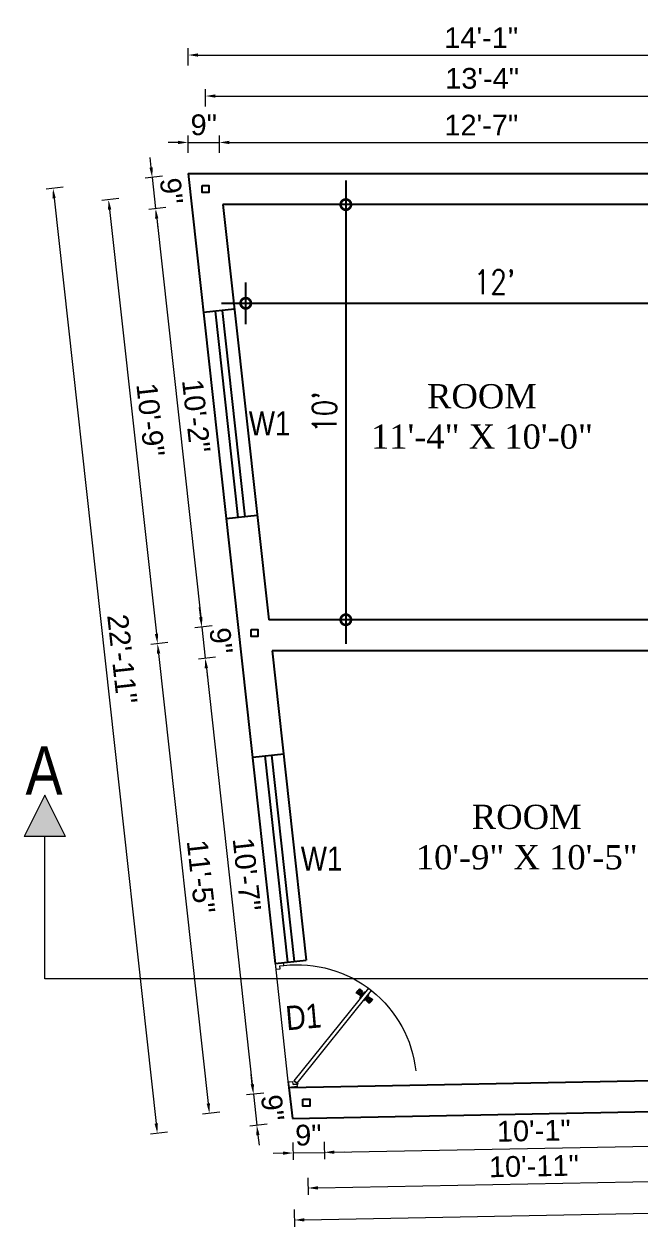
# Model space of a CAD drawing. Header units: inches. Extents: x 392906 to 410488, y -52747 to -40742.
# Drawn here: x 399157.9 to 399336.1, y -51103.8 to -50756.1 of the extents above; entities that cross this region are included whole.
import ezdxf

# ---------------------------------------------------------------- set-up
doc = ezdxf.new("R2010")
doc.units = ezdxf.units.IN
doc.header["$LTSCALE"] = 2
doc.header["$MEASUREMENT"] = 0
doc.header["$PDMODE"] = 34
doc.layers.get('0').update_dxf_attribs({"linetype": 'CONTINUOUS'})
doc.layers.get('DEFPOINTS').update_dxf_attribs({"color": 141, "linetype": 'CONTINUOUS'})
for name, color, linetype, lineweight in [('DOOR & WIN', 1, 'CONTINUOUS', 25), ('PUERTAS', 7, 'CONTINUOUS', 9), ('steps', 253, 'CONTINUOUS', 20)]:
    doc.layers.add(name, color=color, linetype=linetype, lineweight=lineweight)
doc.styles.add('Lettring Text', font='arial.ttf')
doc.styles.add('ROMANS', font='Romans.shx', dxfattribs={"width": 0.8})
doc.styles.get("Standard").update_dxf_attribs({"font": 'ARIALN.TTF'})
doc.dimstyles.new('8 SCALE', dxfattribs={"dimscale": 0, "dimtxt": 7, "dimasz": 6, "dimexe": 6, "dimexo": 2, "dimgap": 2, "dimtad": 1, "dimdec": 0, "dimzin": 0, "dimdsep": 46, "dimlunit": 4, "dimtxsty": 'ROMANS', "dimblk": 'DOTSMALL', "dimcen": 0, "dimdle": 7, "dimclrd": 8, "dimclre": 8, "dimclrt": 3, "dimadec": 0, "dimazin": 0, "dimtfac": 1, "dimtdec": 0, "dimtofl": 0, "dimtmove": 2, "dimatfit": 3, "dimfxl": 6, "dimfxlon": 1, "dimtolj": 1, "dimtzin": 0, "dimarcsym": 0})
doc.dimstyles.new('Copy of Standard', dxfattribs={"dimtxt": 6, "dimasz": 2.875, "dimexe": 2, "dimexo": 4, "dimgap": 2, "dimtad": 1, "dimdec": 0, "dimrnd": 1, "dimzin": 0, "dimdsep": 46, "dimlunit": 4, "dimtxsty": 'Lettring Text', "dimcen": 0.1, "dimclrd": 7, "dimclre": 7, "dimclrt": 7, "dimazin": 0, "dimtfac": 0.645, "dimtdec": 0, "dimtmove": 1, "dimatfit": 0, "dimfxl": 3, "dimfxlon": 1, "dimtfillclr": 256, "dimtolj": 1, "dimtzin": 0, "dimlwd": -1, "dimlwe": -1, "dimarcsym": 2})

# ---------------------------------------------------------------- blocks, each defined once
blk = doc.blocks.new('3ft')
at = {"layer": 'PUERTAS', "color": 6}
for p, q in [((1.01, 2.52), (25.23, 26.74)), ((26.05, 25.92), (1.77, 1.64)), ((26.05, 25.92), (25.23, 26.74)), ((0, 2.4), (0, 0)), ((0.72, 2.4), (0, 2.4)), ((1.6, 0), (0, 0)), ((0.72, 1.52), (0.72, 2.44)), ((0.8, 1.52), (0.72, 1.52)), ((0.8, 1.52), (0.8, 2.41)), ((0.8, 1.2), (0.8, 1.52)), ((1.6, 1.2), (0.8, 1.2)), ((1.57, 1.84), (0.94, 2.47)), ((1.63, 1.89), (0.97, 2.55)), ((1.63, 1.89), (1.57, 1.84)), ((1.77, 1.64), (1.57, 1.84)), ((1.6, 0), (1.6, 1.2)), ((34.4, 0), (34.4, 1.2)), ((34.4, 1.2), (35.2, 1.2)), ((34.4, 0), (36, 0)), ((35.2, 1.2), (35.2, 2.4)), ((35.2, 2.4), (36, 2.4)), ((36, 0), (36, 2.4))]:
    blk.add_line(p, q, dxfattribs=at)
at = {"layer": 'PUERTAS', "color": 8}
for p, q in [((22.57, 24.94), (21.65, 25.68)), ((22.63, 24.99), (21.69, 25.75)), ((22.74, 25.1), (21.84, 25.9)), ((22.13, 26.28), (21.98, 26.13)), ((22.88, 25.24), (22.01, 26.06)), ((22.13, 26.28), (22.27, 26.42)), ((22.29, 26.41), (22.27, 26.42)), ((23.16, 25.52), (22.34, 26.39)), ((23.3, 25.66), (22.5, 26.56)), ((23.41, 25.77), (22.65, 26.71)), ((22.69, 24.32), (23.02, 24.83)), ((23.46, 25.83), (22.72, 26.75)), ((22.95, 24.96), (22.84, 25.07)), ((22.98, 24.99), (22.86, 25.1)), ((23.03, 25.04), (22.91, 25.15)), ((22.91, 24.53), (23.1, 24.91)), ((23.11, 25.12), (22.99, 25.23)), ((23.13, 24.76), (23.18, 24.99)), ((23.28, 25.3), (23.17, 25.41)), ((23.36, 25.37), (23.25, 25.49)), ((23.31, 24.94), (23.28, 25.08)), ((23.41, 25.43), (23.3, 25.54)), ((23.46, 25.09), (23.32, 25.13)), ((23.44, 25.45), (23.33, 25.56)), ((23.64, 25.27), (23.41, 25.22)), ((23.87, 25.49), (23.49, 25.3)), ((24.08, 25.71), (23.57, 25.38)), ((24.8, 24.56), (24.61, 24.18)), ((25.02, 24.77), (24.68, 24.26)), ((23.63, 23.38), (24.14, 23.72)), ((23.84, 23.6), (24.22, 23.79)), ((24.07, 23.82), (24.3, 23.88)), ((24.25, 24), (24.39, 23.97)), ((24.25, 23.26), (24.99, 22.34)), ((24.27, 23.64), (24.38, 23.53)), ((24.3, 23.67), (24.41, 23.56)), ((24.3, 23.32), (25.06, 22.38)), ((24.35, 23.72), (24.46, 23.61)), ((24.4, 24.15), (24.43, 24.01)), ((24.41, 23.43), (25.2, 22.53)), ((24.43, 23.8), (24.54, 23.69)), ((24.58, 24.33), (24.52, 24.1)), ((24.55, 23.57), (25.37, 22.7)), ((24.6, 23.97), (24.72, 23.86)), ((24.68, 24.05), (24.79, 23.94)), ((24.73, 24.1), (24.85, 23.99)), ((24.76, 24.13), (24.87, 24.02)), ((24.83, 23.85), (25.7, 23.03)), ((24.97, 23.99), (25.87, 23.2)), ((25.08, 24.1), (26.02, 23.34)), ((25.14, 24.15), (26.06, 23.41)), ((25.58, 22.82), (25.43, 22.67)), ((25.58, 22.82), (25.73, 22.97)), ((25.72, 22.98), (25.73, 22.97)), ((0, 0), (36, 0))]:
    blk.add_line(p, q, dxfattribs=at)
at = {"layer": 'PUERTAS', "color": 1}
for p, q in [((21.67, 25.73), (22.17, 26.23)), ((22.49, 24.95), (21.67, 25.61)), ((21.7, 25.82), (22.14, 26.26)), ((21.73, 25.79), (21.7, 25.82)), ((22.58, 26.7), (22.14, 26.26)), ((22.67, 26.73), (22.17, 26.23)), ((22.61, 26.67), (22.58, 26.7)), ((22.6, 24.96), (23.02, 25.38)), ((22.61, 24.25), (22.92, 24.72)), ((22.7, 25.07), (22.71, 25.06)), ((23.45, 25.91), (22.79, 26.73)), ((22.82, 25.06), (23.08, 25.32)), ((22.94, 24.95), (22.83, 25.07)), ((22.92, 24.72), (22.92, 24.72)), ((22.93, 24.94), (23.19, 25.21)), ((22.93, 24.84), (22.93, 24.83)), ((23.44, 25.81), (23.02, 25.38)), ((23.34, 25.58), (23.08, 25.32)), ((23.46, 25.47), (23.19, 25.21)), ((23.33, 25.7), (23.34, 25.69)), ((23.45, 25.46), (23.33, 25.57)), ((23.57, 25.47), (23.57, 25.47)), ((24.15, 25.79), (23.68, 25.48)), ((23.68, 25.48), (23.68, 25.48)), ((24.27, 25.78), (24.26, 25.79)), ((24.79, 24.38), (24.78, 24.37)), ((25.1, 24.84), (24.79, 24.38)), ((25.09, 24.96), (25.1, 24.95)), ((22.62, 24.13), (22.61, 24.14)), ((23.44, 23.31), (23.45, 23.3)), ((23.56, 23.3), (24.03, 23.61)), ((24.03, 23.61), (24.03, 23.62)), ((24.14, 23.62), (24.14, 23.62)), ((24.25, 23.62), (24.51, 23.89)), ((24.26, 23.29), (24.69, 23.71)), ((24.26, 23.63), (24.37, 23.52)), ((24.26, 23.18), (24.92, 22.37)), ((24.37, 23.52), (24.63, 23.77)), ((24.37, 23.4), (24.37, 23.4)), ((24.78, 24.15), (24.51, 23.89)), ((24.89, 24.03), (24.63, 23.77)), ((25.11, 24.14), (24.69, 23.71)), ((24.77, 24.14), (24.88, 24.03)), ((24.78, 24.26), (24.78, 24.26)), ((25, 24.03), (25, 24.03)), ((25.04, 22.36), (25.54, 22.86)), ((25.1, 22.42), (25.13, 22.39)), ((25.13, 22.39), (25.57, 22.83)), ((25.22, 24.14), (26.03, 23.48)), ((26.04, 23.37), (25.54, 22.86)), ((26.01, 23.27), (25.57, 22.83)), ((25.98, 23.3), (26.01, 23.27))]:
    blk.add_line(p, q, dxfattribs=at)
at = {"layer": 'PUERTAS', "color": 2}
for p, q in [((21.99, 26.11), (21.98, 26.13)), ((25.42, 22.68), (25.43, 22.67))]:
    blk.add_line(p, q, dxfattribs=at)
at = {"layer": 'PUERTAS', "color": 6}
for radius in [0.155, 0.0752]:
    blk.add_circle((0.82, 2.56), radius, dxfattribs=at)
blk.add_arc((0.82, 2.56), 34.38, 359.7285, 90.0333, dxfattribs=at)
at = {"layer": 'PUERTAS', "color": 1}
for centre, start, end in [((22.54, 25.01), 231.0764, 315), ((22.73, 26.68), 38.9236, 135), ((22.77, 25.12), 225, 315), ((22.99, 24.89), 135, 219.7428), ((22.87, 24.78), 315, 39.7428), ((23.28, 25.63), 315, 45), ((23.39, 25.86), 315, 38.9236), ((23.51, 25.41), 50.2572, 135), ((23.62, 25.53), 230.2572, 315), ((24.2, 25.73), 45, 135), ((24.84, 24.31), 135, 219.7428), ((25.04, 24.89), 315, 45), ((22.67, 24.2), 135, 225), ((23.51, 23.36), 225, 315), ((24.09, 23.56), 50.2572, 135), ((24.2, 23.68), 230.2572, 315), ((24.32, 23.23), 135, 218.9236), ((24.42, 23.46), 135, 225), ((24.72, 24.21), 315, 39.7428), ((24.94, 23.98), 45, 135), ((24.98, 22.42), 218.9236, 315), ((25.17, 24.08), 51.0764, 135), ((25.98, 23.42), 315, 51.0764)]:
    blk.add_arc(centre, 0.08, start, end, dxfattribs=at)
blk = doc.blocks.new('*U199')
at = {"color": 3, "xscale": -1}
blk.add_blockref('3ft', (42, 0), dxfattribs=at)
blk = doc.blocks.new('*D1077')
at = {"layer": 'DEFPOINTS', "color": 0, "ltscale": 0.5, "transparency": 16777216}
for p in [(399205.27, -50799.29), (399195.9, -50809.44), (399206.27, -50808.29)]:
    blk.add_point(p, dxfattribs=at)
at = {"layer": 'steps', "color": 7, "ltscale": 0.5, "transparency": 16777216}
for p, q in [((399194.59, -50797.58), (399194.28, -50794.72)), ((399197.89, -50800.11), (399192.92, -50800.66)), ((399194.91, -50800.44), (399195.9, -50809.44)), ((399198.88, -50809.11), (399193.91, -50809.66)), ((399196.22, -50812.29), (399196.53, -50815.15))]:
    blk.add_line(p, q, dxfattribs=at)
for points in [[(399195.07, -50797.53), (399194.12, -50797.63), (399194.91, -50800.44)], [(399196.69, -50812.24), (399195.74, -50812.35), (399195.9, -50809.44)]]:
    blk.add_solid(points, dxfattribs=at)
at = {"layer": 'steps', "color": 7, "ltscale": 0.5, "transparency": 16777216, "insert": (399200.44, -50804.38), "char_height": 6, "attachment_point": 5, "rotation": 276.296, "style": 'Lettring Text'}
blk.add_mtext('\\A1;9"', dxfattribs=at)
blk = doc.blocks.new('*D1078')
at = {"layer": 'DEFPOINTS', "color": 0, "ltscale": 0.5, "transparency": 16777216}
for p in [(399206.27, -50808.29), (399209.25, -50930.42), (399228.56, -50928.29)]:
    blk.add_point(p, dxfattribs=at)
at = {"layer": 'steps', "color": 7, "ltscale": 0.5, "transparency": 16777216}
for p, q in [((399198.88, -50809.11), (399193.91, -50809.66)), ((399196.22, -50812.29), (399208.94, -50927.57)), ((399212.23, -50930.09), (399207.26, -50930.64))]:
    blk.add_line(p, q, dxfattribs=at)
for points in [[(399196.69, -50812.24), (399195.74, -50812.35), (399195.9, -50809.44)], [(399209.41, -50927.51), (399208.46, -50927.62), (399209.25, -50930.42)]]:
    blk.add_solid(points, dxfattribs=at)
at = {"layer": 'steps', "color": 7, "ltscale": 0.5, "transparency": 16777216, "insert": (399207.61, -50869.37), "char_height": 6, "attachment_point": 5, "rotation": 276.296, "style": 'Lettring Text'}
blk.add_mtext('\\A1;10\'-2"', dxfattribs=at)
blk = doc.blocks.new('*D1079')
at = {"layer": 'DEFPOINTS', "color": 0, "ltscale": 0.5, "transparency": 16777216}
for p in [(399228.56, -50928.29), (399229.55, -50937.29), (399210.24, -50939.42)]:
    blk.add_point(p, dxfattribs=at)
at = {"layer": 'steps', "color": 7, "ltscale": 0.5, "transparency": 16777216}
for p, q in [((399208.94, -50927.57), (399208.62, -50924.71)), ((399212.23, -50930.09), (399207.26, -50930.64)), ((399209.25, -50930.42), (399210.24, -50939.42)), ((399213.23, -50939.09), (399208.26, -50939.64)), ((399210.56, -50942.28), (399210.87, -50945.14))]:
    blk.add_line(p, q, dxfattribs=at)
for points in [[(399209.41, -50927.51), (399208.46, -50927.62), (399209.25, -50930.42)], [(399211.03, -50942.23), (399210.08, -50942.33), (399210.24, -50939.42)]]:
    blk.add_solid(points, dxfattribs=at)
at = {"layer": 'steps', "color": 7, "ltscale": 0.5, "transparency": 16777216, "insert": (399214.78, -50934.37), "char_height": 6, "attachment_point": 5, "rotation": 276.296, "style": 'Lettring Text'}
blk.add_mtext('\\A1;9"', dxfattribs=at)
blk = doc.blocks.new('*D1080')
at = {"layer": 'DEFPOINTS', "color": 0, "ltscale": 0.5, "transparency": 16777216}
for p in [(399229.55, -50937.29), (399224.15, -51065.43), (399243.46, -51063.3)]:
    blk.add_point(p, dxfattribs=at)
at = {"layer": 'steps', "color": 7, "ltscale": 0.5, "transparency": 16777216}
for p, q in [((399213.23, -50939.09), (399208.26, -50939.64)), ((399210.56, -50942.28), (399223.83, -51062.58)), ((399227.13, -51065.11), (399222.16, -51065.65))]:
    blk.add_line(p, q, dxfattribs=at)
for points in [[(399211.03, -50942.23), (399210.08, -50942.33), (399210.24, -50939.42)], [(399224.31, -51062.52), (399223.35, -51062.63), (399224.15, -51065.43)]]:
    blk.add_solid(points, dxfattribs=at)
at = {"layer": 'steps', "color": 7, "ltscale": 0.5, "transparency": 16777216, "insert": (399222.23, -51001.87), "char_height": 6, "attachment_point": 5, "rotation": 276.296, "style": 'Lettring Text'}
blk.add_mtext('\\A1;10\'-7"', dxfattribs=at)
blk = doc.blocks.new('*D1081')
at = {"layer": 'DEFPOINTS', "color": 0, "ltscale": 0.5, "transparency": 16777216}
for p in [(399243.46, -51063.3), (399244.45, -51072.29), (399225.14, -51074.42)]:
    blk.add_point(p, dxfattribs=at)
at = {"layer": 'steps', "color": 7, "ltscale": 0.5, "transparency": 16777216}
for p, q in [((399223.83, -51062.58), (399223.52, -51059.72)), ((399227.13, -51065.11), (399222.16, -51065.65)), ((399224.15, -51065.43), (399225.14, -51074.42)), ((399228.12, -51074.09), (399223.15, -51074.64)), ((399225.45, -51077.27), (399225.77, -51080.13))]:
    blk.add_line(p, q, dxfattribs=at)
for points in [[(399224.31, -51062.52), (399223.35, -51062.63), (399224.15, -51065.43)], [(399225.93, -51077.22), (399224.98, -51077.33), (399225.14, -51074.42)]]:
    blk.add_solid(points, dxfattribs=at)
at = {"layer": 'steps', "color": 7, "ltscale": 0.5, "transparency": 16777216, "insert": (399229.67, -51069.37), "char_height": 6, "attachment_point": 5, "rotation": 276.296, "style": 'Lettring Text'}
blk.add_mtext('\\A1;9"', dxfattribs=at)
blk = doc.blocks.new('*D1055')
at = {"layer": 'DEFPOINTS', "color": 0, "ltscale": 0.5, "transparency": 16777216}
for p in [(399210.3, -50803.79), (399224.46, -50932.11), (399196.45, -50935.2)]:
    blk.add_point(p, dxfattribs=at)
at = {"layer": 'steps', "color": 7, "ltscale": 0.5, "transparency": 16777216}
for p, q in [((399185.28, -50806.55), (399180.31, -50807.1)), ((399182.61, -50809.74), (399196.14, -50932.35)), ((399199.44, -50934.87), (399194.47, -50935.42))]:
    blk.add_line(p, q, dxfattribs=at)
for points in [[(399183.09, -50809.69), (399182.13, -50809.79), (399182.3, -50806.88)], [(399196.61, -50932.29), (399195.66, -50932.4), (399196.45, -50935.2)]]:
    blk.add_solid(points, dxfattribs=at)
at = {"layer": 'steps', "color": 7, "ltscale": 0.5, "transparency": 16777216, "insert": (399194.41, -50870.49), "char_height": 6, "attachment_point": 5, "rotation": 276.296, "style": 'Lettring Text'}
blk.add_mtext('\\A1;10\'-9"', dxfattribs=at)
blk = doc.blocks.new('*D1056')
at = {"layer": 'DEFPOINTS', "color": 0, "ltscale": 0.5, "transparency": 16777216}
for p in [(399224.46, -50932.11), (399239.44, -51067.88), (399211.43, -51070.97)]:
    blk.add_point(p, dxfattribs=at)
at = {"layer": 'steps', "color": 7, "ltscale": 0.5, "transparency": 16777216}
for p, q in [((399199.44, -50934.87), (399194.47, -50935.42)), ((399196.77, -50938.06), (399211.12, -51068.11)), ((399214.41, -51070.64), (399209.45, -51071.19))]:
    blk.add_line(p, q, dxfattribs=at)
for points in [[(399197.25, -50938.01), (399196.29, -50938.11), (399196.45, -50935.2)], [(399211.59, -51068.06), (399210.64, -51068.17), (399211.43, -51070.97)]]:
    blk.add_solid(points, dxfattribs=at)
at = {"layer": 'steps', "color": 7, "ltscale": 0.5, "transparency": 16777216, "insert": (399208.98, -51002.53), "char_height": 6, "attachment_point": 5, "rotation": 276.296, "style": 'Lettring Text'}
blk.add_mtext('\\A1;11\'-5"', dxfattribs=at)
blk = doc.blocks.new('*D1057')
at = {"layer": 'DEFPOINTS', "color": 0, "ltscale": 0.5, "transparency": 16777216}
for p in [(399205.27, -50799.29), (399235.41, -51072.46), (399196.39, -51076.77)]:
    blk.add_point(p, dxfattribs=at)
at = {"layer": 'steps', "color": 7, "ltscale": 0.5, "transparency": 16777216}
for p, q in [((399169.23, -50803.27), (399164.26, -50803.82)), ((399166.57, -50806.46), (399196.07, -51073.91)), ((399199.37, -51076.44), (399194.4, -51076.99))]:
    blk.add_line(p, q, dxfattribs=at)
for points in [[(399167.04, -50806.4), (399166.09, -50806.51), (399166.25, -50803.6)], [(399196.55, -51073.86), (399195.6, -51073.96), (399196.39, -51076.77)]]:
    blk.add_solid(points, dxfattribs=at)
at = {"layer": 'steps', "color": 7, "ltscale": 0.5, "transparency": 16777216, "insert": (399186.3, -50939.63), "char_height": 6, "attachment_point": 5, "rotation": 276.296, "style": 'Lettring Text'}
blk.add_mtext('\\A1;22\'-11"', dxfattribs=at)
blk = doc.blocks.new('*D1058')
at = {"layer": 'DEFPOINTS', "color": 0, "ltscale": 0.5, "transparency": 16777216}
for p in [(399235.41, -51072.46), (399244.45, -51072.29), (399244.64, -51082.24)]:
    blk.add_point(p, dxfattribs=at)
at = {"layer": 'steps', "color": 7, "ltscale": 0.5, "transparency": 16777216}
for p, q in [((399235.55, -51079.42), (399235.64, -51084.42)), ((399244.58, -51079.24), (399244.68, -51084.24)), ((399232.73, -51082.47), (399229.86, -51082.53)), ((399235.61, -51082.42), (399244.64, -51082.24)), ((399247.52, -51082.19), (399250.39, -51082.13))]:
    blk.add_line(p, q, dxfattribs=at)
for points in [[(399232.72, -51082), (399232.74, -51082.95), (399235.61, -51082.42)], [(399247.51, -51081.71), (399247.53, -51082.67), (399244.64, -51082.24)]]:
    blk.add_solid(points, dxfattribs=at)
at = {"layer": 'steps', "color": 7, "ltscale": 0.5, "transparency": 16777216, "insert": (399240.03, -51077.27), "char_height": 6, "attachment_point": 5, "rotation": 1.1097, "style": 'Lettring Text'}
blk.add_mtext('\\A1;9"', dxfattribs=at)
blk = doc.blocks.new('*D1071')
at = {"layer": 'DEFPOINTS', "color": 0, "ltscale": 0.5, "transparency": 16777216}
for p in [(399365.66, -51069.94), (399244.45, -51072.29), (399365.85, -51079.9)]:
    blk.add_point(p, dxfattribs=at)
at = {"layer": 'steps', "color": 7, "ltscale": 0.5, "transparency": 16777216}
for p, q in [((399365.79, -51076.9), (399365.89, -51081.9)), ((399244.58, -51079.24), (399244.68, -51084.24)), ((399247.52, -51082.19), (399362.98, -51079.95))]:
    blk.add_line(p, q, dxfattribs=at)
for points in [[(399362.97, -51079.47), (399362.99, -51080.43), (399365.85, -51079.9)], [(399247.51, -51081.71), (399247.53, -51082.67), (399244.64, -51082.24)]]:
    blk.add_solid(points, dxfattribs=at)
at = {"layer": 'steps', "color": 7, "ltscale": 0.5, "transparency": 16777216, "insert": (399305.15, -51076.01), "char_height": 6, "attachment_point": 5, "rotation": 1.1097, "style": 'Lettring Text'}
blk.add_mtext('\\A1;10\'-1"', dxfattribs=at)
blk = doc.blocks.new('*D1087')
at = {"layer": 'DEFPOINTS', "color": 0, "ltscale": 0.5, "transparency": 16777216}
for p in [(399370.16, -51065.35), (399239.44, -51067.88), (399370.64, -51090.03)]:
    blk.add_point(p, dxfattribs=at)
at = {"layer": 'steps', "color": 7, "ltscale": 0.5, "transparency": 16777216}
for p, q in [((399370.58, -51087.03), (399370.67, -51092.03)), ((399239.86, -51089.56), (399239.95, -51094.56)), ((399242.79, -51092.51), (399367.76, -51090.09))]:
    blk.add_line(p, q, dxfattribs=at)
for points in [[(399367.75, -51089.61), (399367.77, -51090.57), (399370.64, -51090.03)], [(399242.78, -51092.03), (399242.8, -51092.99), (399239.91, -51092.56)]]:
    blk.add_solid(points, dxfattribs=at)
at = {"layer": 'steps', "color": 7, "ltscale": 0.5, "transparency": 16777216, "insert": (399305.18, -51086.24), "char_height": 6, "attachment_point": 5, "rotation": 1.1097, "style": 'Lettring Text'}
blk.add_mtext('\\A1;10\'-11"', dxfattribs=at)
blk = doc.blocks.new('*D1090')
at = {"layer": 'DEFPOINTS', "color": 0, "ltscale": 0.5, "transparency": 16777216}
for p in [(399596.66, -51065.46), (399235.41, -51072.46), (399597.23, -51094.8)]:
    blk.add_point(p, dxfattribs=at)
at = {"layer": 'steps', "color": 7, "ltscale": 0.5, "transparency": 16777216}
for p, q in [((399597.17, -51091.81), (399597.26, -51096.8)), ((399238.86, -51101.75), (399594.35, -51094.86)), ((399235.92, -51098.8), (399236.02, -51103.8))]:
    blk.add_line(p, q, dxfattribs=at)
for points in [[(399594.34, -51094.38), (399594.36, -51095.34), (399597.23, -51094.8)], [(399238.85, -51101.27), (399238.87, -51102.23), (399235.98, -51101.8)]]:
    blk.add_solid(points, dxfattribs=at)
at = {"layer": 'steps', "color": 7, "ltscale": 0.5, "transparency": 16777216, "insert": (399416.51, -51093.24), "char_height": 6, "attachment_point": 5, "rotation": 1.1097, "style": 'Lettring Text'}
blk.add_mtext('\\A1;30\'-1"', dxfattribs=at)
blk = doc.blocks.new('*D1049')
at = {"layer": 'DEFPOINTS', "color": 0, "ltscale": 0.5, "transparency": 16777216}
for p in [(399214.33, -50790.32), (399205.27, -50799.29), (399214.33, -50799.29)]:
    blk.add_point(p, dxfattribs=at)
at = {"layer": 'steps', "color": 7, "ltscale": 0.5, "transparency": 16777216}
for p, q in [((399205.27, -50793.32), (399205.27, -50788.32)), ((399214.33, -50793.32), (399214.33, -50788.32)), ((399202.4, -50790.32), (399199.52, -50790.32)), ((399205.27, -50790.32), (399214.33, -50790.32)), ((399217.2, -50790.32), (399220.08, -50790.32))]:
    blk.add_line(p, q, dxfattribs=at)
for points in [[(399202.4, -50789.84), (399202.4, -50790.8), (399205.27, -50790.32)], [(399217.2, -50789.84), (399217.2, -50790.8), (399214.33, -50790.32)]]:
    blk.add_solid(points, dxfattribs=at)
at = {"layer": 'steps', "color": 7, "ltscale": 0.5, "transparency": 16777216, "insert": (399209.8, -50785.26), "char_height": 6, "attachment_point": 5, "style": 'Lettring Text'}
blk.add_mtext('\\A1;9"', dxfattribs=at)
blk = doc.blocks.new('*D1050')
at = {"layer": 'DEFPOINTS', "color": 0, "ltscale": 0.5, "transparency": 16777216}
for p in [(399365.66, -50790.32), (399214.33, -50799.29), (399365.66, -50799.29)]:
    blk.add_point(p, dxfattribs=at)
at = {"layer": 'steps', "color": 7, "ltscale": 0.5, "transparency": 16777216}
for p, q in [((399214.33, -50793.32), (399214.33, -50788.32)), ((399365.66, -50793.32), (399365.66, -50788.32)), ((399217.2, -50790.32), (399362.78, -50790.32))]:
    blk.add_line(p, q, dxfattribs=at)
for points in [[(399217.2, -50789.84), (399217.2, -50790.8), (399214.33, -50790.32)], [(399362.78, -50789.84), (399362.78, -50790.8), (399365.66, -50790.32)]]:
    blk.add_solid(points, dxfattribs=at)
at = {"layer": 'steps', "color": 7, "ltscale": 0.5, "transparency": 16777216, "insert": (399289.99, -50785.31), "char_height": 6, "attachment_point": 5, "style": 'Lettring Text'}
blk.add_mtext('\\A1;12\'-7"', dxfattribs=at)
blk = doc.blocks.new('*D1065')
at = {"layer": 'DEFPOINTS', "color": 0, "ltscale": 0.5, "transparency": 16777216}
for p in [(399370.16, -50776.9), (399210.3, -50803.79), (399370.16, -50803.79)]:
    blk.add_point(p, dxfattribs=at)
at = {"layer": 'steps', "color": 7, "ltscale": 0.5, "transparency": 16777216}
for p, q in [((399210.3, -50779.9), (399210.3, -50774.9)), ((399213.17, -50776.9), (399367.28, -50776.9)), ((399370.16, -50779.9), (399370.16, -50774.9))]:
    blk.add_line(p, q, dxfattribs=at)
for points in [[(399213.17, -50776.42), (399213.17, -50777.38), (399210.3, -50776.9)], [(399367.28, -50776.42), (399367.28, -50777.38), (399370.16, -50776.9)]]:
    blk.add_solid(points, dxfattribs=at)
at = {"layer": 'steps', "color": 7, "ltscale": 0.5, "transparency": 16777216, "insert": (399290.23, -50771.83), "char_height": 6, "attachment_point": 5, "style": 'Lettring Text'}
blk.add_mtext('\\A1;13\'-4"', dxfattribs=at)
blk = doc.blocks.new('*D1068')
at = {"layer": 'DEFPOINTS', "color": 0, "ltscale": 0.5, "transparency": 16777216}
for p in [(399374.66, -50765.05), (399205.27, -50799.29), (399374.66, -50799.29)]:
    blk.add_point(p, dxfattribs=at)
at = {"layer": 'steps', "color": 7, "ltscale": 0.5, "transparency": 16777216}
for p, q in [((399205.27, -50768.05), (399205.27, -50763.05)), ((399374.66, -50768.05), (399374.66, -50763.05)), ((399208.15, -50765.05), (399371.78, -50765.05))]:
    blk.add_line(p, q, dxfattribs=at)
for points in [[(399208.15, -50764.57), (399208.15, -50765.53), (399205.27, -50765.05)], [(399371.78, -50764.57), (399371.78, -50765.53), (399374.66, -50765.05)]]:
    blk.add_solid(points, dxfattribs=at)
at = {"layer": 'steps', "color": 7, "ltscale": 0.5, "transparency": 16777216, "insert": (399289.97, -50760.04), "char_height": 6, "attachment_point": 5, "style": 'Lettring Text'}
blk.add_mtext('\\A1;14\'-1"', dxfattribs=at)
blk = doc.blocks.new('_DOTSMALL')
at = {"color": 0, "linetype": 'ByBlock', "const_width": 0.5}
blk.add_lwpolyline([(-0.0625, 0, 1), (0.0625, 0, 1)], format="xyb", close=True, dxfattribs=at)
blk = doc.blocks.new('*D1069')
at = {"color": 8, "lineweight": -2, "ltscale": 0.5, "transparency": 16777216}
for p, q in [((399250.85, -50801.29), (399250.85, -50935.29)), ((399256.85, -50808.29), (399244.85, -50808.29)), ((399256.85, -50928.29), (399244.85, -50928.29))]:
    blk.add_line(p, q, dxfattribs=at)
at = {"layer": 'DEFPOINTS', "color": 0, "ltscale": 0.5, "transparency": 16777216}
for p in [(399290.49, -50808.29), (399250.85, -50928.29), (399290.49, -50928.29)]:
    blk.add_point(p, dxfattribs=at)
at = {"color": 8, "lineweight": -2, "ltscale": 0.5, "transparency": 16777216, "xscale": 6, "yscale": 6, "zscale": 6}
for p, rotation in [((399250.85, -50808.29), 90), ((399250.85, -50928.29), 270)]:
    blk.add_blockref('_DOTSMALL', p, dxfattribs=dict(at, rotation=rotation))
at = {"color": 3, "ltscale": 0.5, "transparency": 16777216, "insert": (399244.68, -50868.29), "char_height": 7, "attachment_point": 5, "rotation": 90, "style": 'ROMANS'}
blk.add_mtext("\\A1;10'", dxfattribs=at)
blk = doc.blocks.new('*D1070')
at = {"color": 8, "lineweight": -2, "ltscale": 0.5, "transparency": 16777216}
for p, q in [((399221.94, -50842.81), (399221.94, -50830.81)), ((399365.66, -50842.81), (399365.66, -50830.81)), ((399214.94, -50836.81), (399372.66, -50836.81))]:
    blk.add_line(p, q, dxfattribs=at)
at = {"layer": 'DEFPOINTS', "color": 0, "ltscale": 0.5, "transparency": 16777216}
for p in [(399365.66, -50836.81), (399221.94, -50868.29), (399365.66, -50868.29)]:
    blk.add_point(p, dxfattribs=at)
at = {"color": 8, "lineweight": -2, "ltscale": 0.5, "transparency": 16777216, "xscale": 6, "yscale": 6, "zscale": 6, "rotation": 180}
blk.add_blockref('_DOTSMALL', (399221.94, -50836.81), dxfattribs=at)
at = {"color": 8, "lineweight": -2, "ltscale": 0.5, "transparency": 16777216, "xscale": 6, "yscale": 6, "zscale": 6}
blk.add_blockref('_DOTSMALL', (399365.66, -50836.81), dxfattribs=at)
at = {"color": 3, "ltscale": 0.5, "transparency": 16777216, "insert": (399293.8, -50830.65), "char_height": 7, "attachment_point": 5, "style": 'ROMANS'}
blk.add_mtext("\\A1;12'", dxfattribs=at)

msp = doc.modelspace()

# ---------------------------------------------------------------- hatches: boundary and pattern name
at = {"linetype": 'ByBlock', "lineweight": 5}
msp.add_hatch(color=7, dxfattribs=at).paths.add_polyline_path([(399163.89, -50978.97), (399169.89, -50990.97), (399157.89, -50990.97)])

# ---------------------------------------------------------------- linework, layer by layer
at = {"ltscale": 0.5}
for p, q in [((399205.27, -50799.29), (399230.47, -51027.7)), ((399205.27, -50799.29), (399374.66, -50799.29)), ((399365.66, -50808.29), (399215.32, -50808.29)), ((399215.32, -50808.29), (399228.56, -50928.29)), ((399218.65, -50838.47), (399209.71, -50839.46)), ((399219.76, -50898.71), (399213.18, -50839.08)), ((399221.75, -50898.5), (399215.17, -50838.86)), ((399225.23, -50898.11), (399216.29, -50899.1)), ((399374.66, -50928.29), (399228.56, -50928.29)), ((399374.66, -50937.29), (399229.55, -50937.29)), ((399229.55, -50937.29), (399239.42, -51026.72)), ((399223.94, -50968.05), (399232.89, -50967.07)), ((399227.42, -50967.67), (399233.95, -51027.31)), ((399229.41, -50967.45), (399235.94, -51027.1)), ((399230.47, -51027.7), (399239.42, -51026.72)), ((399234.42, -51063.48), (399365.66, -51060.94)), ((399234.42, -51063.48), (399235.41, -51072.46)), ((399235.41, -51072.46), (399596.66, -51065.46))]:
    msp.add_line(p, q, dxfattribs=at)
at = {"color": 7, "linetype": 'ByBlock', "lineweight": 5}
for p, q in [((399163.89, -50978.97), (399157.89, -50990.97)), ((399169.89, -50990.97), (399163.89, -50978.97)), ((399169.89, -50990.97), (399157.89, -50990.97)), ((399163.89, -51032.13), (399163.89, -50990.97)), ((399658.21, -51032.13), (399163.89, -51032.13))]:
    msp.add_line(p, q, dxfattribs=at)
at = {"ltscale": 0.5}
for points in [[(399209.3, -50802.79), (399211.3, -50802.79), (399211.3, -50804.79), (399209.3, -50804.79)], [(399223.46, -50931.11), (399225.46, -50931.11), (399225.46, -50933.11), (399223.46, -50933.11)], [(399238.44, -51066.88), (399240.44, -51066.88), (399240.44, -51068.88), (399238.44, -51068.88)]]:
    msp.add_lwpolyline(points, close=True, dxfattribs=at)

# ---------------------------------------------------------------- block references
at = {"layer": 'DOOR & WIN', "rotation": 276.2497281348776}
msp.add_blockref('*U199', (399229.85, -51021.73), dxfattribs=at)

# ---------------------------------------------------------------- texts
at = {"color": 7, "linetype": 'ByBlock', "lineweight": 5, "insert": (399169.01, -50964.86), "char_height": 14, "width": 26.5803, "attachment_point": 3}
msp.add_mtext('A', dxfattribs=at)
at = {"layer": 'steps', "color": 7, "ltscale": 0.3, "char_height": 7}
for s, insert, width, attachment_point in [('{\\fTimes New Roman|b0|i0|c0|p18;ROOM\\P11\'-4" X 10\'-0"}', (399290.18, -50860.17), 67.6616, 2), ('W1', (399228.83, -50875.03), 18.6213, 8), ('{\\fTimes New Roman|b0|i0|c0|p18;ROOM\\P10\'-9" X 10\'-5"}', (399303.11, -50981.76), 67.6616, 2), ('W1', (399243.85, -51000.84), 18.6213, 8)]:
    msp.add_mtext(s, dxfattribs=dict(at, insert=insert, width=width, attachment_point=attachment_point))
at = {"layer": 'steps', "color": 7, "ltscale": 0.3, "insert": (399238.9, -51046.54), "char_height": 7, "attachment_point": 8, "rotation": 5.0252}
msp.add_mtext_dynamic_manual_height_columns('{\\W1;D1}', width=18.6213, gutter_width=40, heights=[0], dxfattribs=at)

# ---------------------------------------------------------------- dimensions: what is measured, and where the dimension line sits
at = {"ltscale": 0.5}
dim = msp.add_linear_dim(base=(399250.85, -50928.29), p1=(399290.49, -50808.29), p2=(399290.49, -50928.29), angle=90, dimstyle='8 SCALE', override={"dimscale": 1}, dxfattribs=at)
dim.commit()
dim.dimension.update_dxf_attribs({"geometry": '*D1069', "text_midpoint": (399244.68, -50868.29)})
dim = msp.add_linear_dim(base=(399365.66, -50836.81), p1=(399221.94, -50868.29), p2=(399365.66, -50868.29), dimstyle='8 SCALE', override={"dimscale": 1}, dxfattribs=at)
dim.commit()
dim.dimension.update_dxf_attribs({"geometry": '*D1070', "text_midpoint": (399293.8, -50830.65)})
at = {"layer": 'steps', "ltscale": 0.5}
for base, p1, p2, picture, middle in [((399374.66, -50765.05), (399205.27, -50799.29), (399374.66, -50799.29), '*D1068', (399289.97, -50760.04)), ((399370.16, -50776.9), (399210.3, -50803.79), (399370.16, -50803.79), '*D1065', (399290.23, -50771.83)), ((399365.66, -50790.32), (399214.33, -50799.29), (399365.66, -50799.29), '*D1050', (399289.99, -50785.31))]:
    dim = msp.add_linear_dim(base=base, p1=p1, p2=p2, dimstyle='Copy of Standard', dxfattribs=at)
    dim.commit()
    dim.dimension.update_dxf_attribs({"geometry": picture, "text_midpoint": middle})
dim = msp.add_linear_dim(base=(399214.33, -50790.32), p1=(399205.27, -50799.29), p2=(399214.33, -50799.29), dimstyle='Copy of Standard', dxfattribs=at)
dim.commit()
dim.dimension.update_dxf_attribs({"geometry": '*D1049', "text_midpoint": (399209.8, -50790.32), "dimtype": 160})
for base, p1, p2, angle, picture, middle, dimtype in [((399195.9, -50809.44), (399205.27, -50799.29), (399206.27, -50808.29), 276.296, '*D1077', (399195.41, -50804.94), 161), ((399210.24, -50939.42), (399228.56, -50928.29), (399229.55, -50937.29), 96.296, '*D1079', (399209.75, -50934.92), 160), ((399225.14, -51074.42), (399243.46, -51063.3), (399244.45, -51072.29), 96.296, '*D1081', (399224.64, -51069.93), 160), ((399244.64, -51082.24), (399235.41, -51072.46), (399244.45, -51072.29), 1.1097, '*D1058', (399240.12, -51082.33), 161)]:
    dim = msp.add_linear_dim(base=base, p1=p1, p2=p2, angle=angle, dimstyle='Copy of Standard', dxfattribs=at)
    dim.commit()
    dim.dimension.update_dxf_attribs({"geometry": picture, "text_midpoint": middle, "dimtype": dimtype})
for p1, p2, distance, picture, middle in [((399205.27, -50799.29), (399235.41, -51072.46), -39.26, '*D1057', (399186.3, -50939.63)), ((399210.3, -50803.79), (399224.46, -50932.11), -28.17, '*D1055', (399194.41, -50870.49)), ((399235.41, -51072.46), (399596.66, -51065.46), -29.35, '*D1090', (399416.51, -51093.24)), ((399239.44, -51067.88), (399370.16, -51065.35), -24.69, '*D1087', (399305.18, -51086.24))]:
    dim = msp.add_aligned_dim(p1=p1, p2=p2, distance=distance, dimstyle='Copy of Standard', dxfattribs=at)
    dim.commit()
    dim.dimension.update_dxf_attribs({"geometry": picture, "text_midpoint": middle})
for base, p1, p2, angle, picture, middle in [((399209.25, -50930.42), (399206.27, -50808.29), (399228.56, -50928.29), 96.296, '*D1078', (399207.61, -50869.37)), ((399211.43, -51070.97), (399224.46, -50932.11), (399239.44, -51067.88), 96.296, '*D1056', (399208.98, -51002.53)), ((399224.15, -51065.43), (399229.55, -50937.29), (399243.46, -51063.3), 96.296, '*D1080', (399222.23, -51001.87)), ((399365.85, -51079.9), (399244.45, -51072.29), (399365.66, -51069.94), 181.1097, '*D1071', (399305.15, -51076.01))]:
    dim = msp.add_linear_dim(base=base, p1=p1, p2=p2, angle=angle, dimstyle='Copy of Standard', dxfattribs=at)
    dim.commit()
    dim.dimension.update_dxf_attribs({"geometry": picture, "text_midpoint": middle})

doc.saveas('drawing.dxf')
